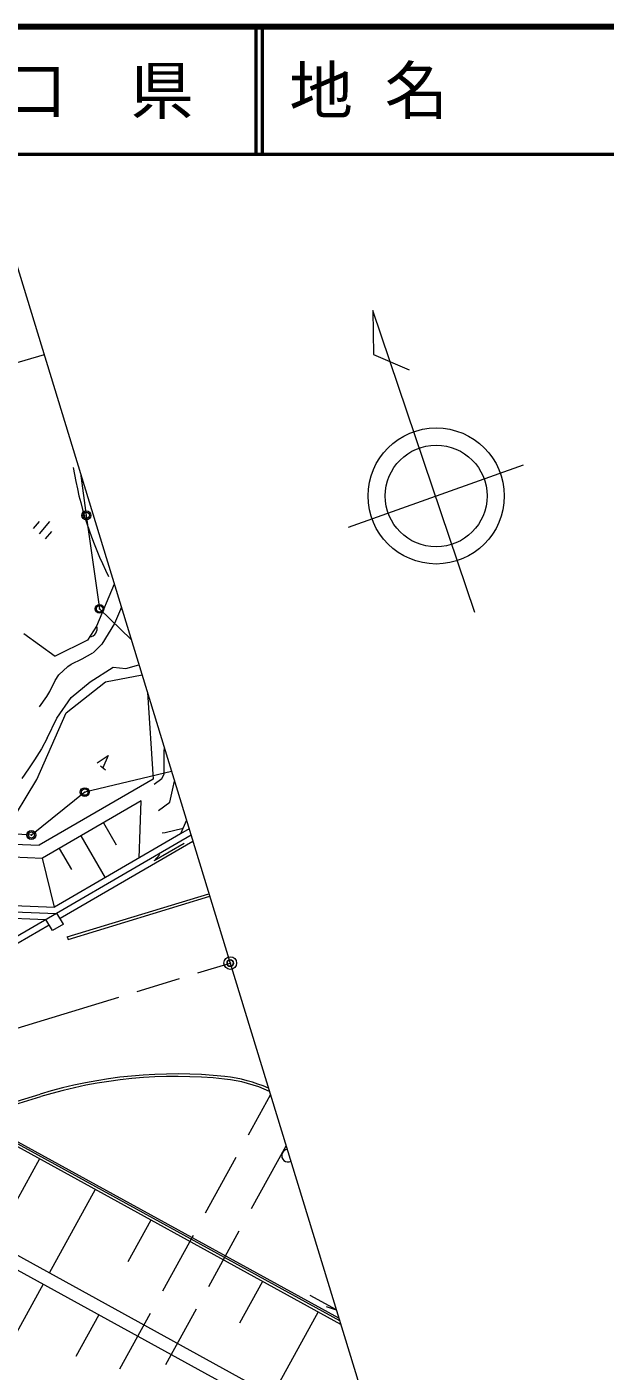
# Model space of a CAD drawing. Units: millimetres, scale not verified. Extents: x 40000 to 680000, y 20000 to 380000.
# Drawn here: x 349756 to 395199, y 274270 to 380000 of the extents above; entities that cross this region are included whole.
import ezdxf
from ezdxf.enums import TextEntityAlignment as Align

# ---------------------------------------------------------------- set-up
doc = ezdxf.new("R2010")
doc.units = ezdxf.units.MM
doc.header["$LTSCALE"] = 1000
doc.header["$PDMODE"] = 32
doc.header["$PDSIZE"] = 500
doc.linetypes.add('CHAIN', pattern=[18.5, 12, -1.5, 3.5, -1.5])
for name, color, linetype, lineweight in [('M-BGD', 7, 'Continuous', 13), ('M-BMK', 2, 'CHAIN', 13), ('M-BMK-ROW', 30, 'Continuous', 13), ('M-BMK-SRVR', 3, 'Continuous', 13), ('M-STR-HTXT', 7, 'Continuous', 13), ('M-TTL', 2, 'Continuous', 140), ('M-TTL-LINE', 7, 'Continuous', 50)]:
    doc.layers.add(name, color=color, linetype=linetype, lineweight=lineweight)
doc.layers.add('M-OTRS', color=6, linetype='Continuous')
doc.layers.add('M-TTL-TXT', color=7, linetype='Continuous')
doc.styles.add('ＭＳ ゴシック', font='')
doc.styles.get('ＭＳ ゴシック').set_extended_font_data('MS Gothic')

msp = doc.modelspace()

# ---------------------------------------------------------------- linework, layer by layer
at = {"layer": 'M-BGD'}
for p, q in [((384948, 333927), (376950, 357686)), ((376950, 357686), (376996, 354241)), ((376996, 354241), (379789, 353016)), ((375036, 340657), (388799, 345557)), ((350270, 340534), (350752, 341109)), ((350749, 340133), (351552, 341090)), ((351228, 339731), (351710, 340306)), ((356627, 336161), (355232, 332869)), ((357182, 334347), (356648, 333061)), ((356648, 333061), (355654, 331458)), ((349505, 332285), (351975, 330506)), ((355232, 332869), (354526, 331763)), ((354526, 331763), (351975, 330506)), ((354952, 330775), (355654, 331458)), ((353226, 329871), (354095, 330302)), ((354095, 330302), (354936, 330762)), ((351979, 328603), (352259, 329030)), ((352259, 329030), (352969, 329694)), ((352969, 329694), (353226, 329871)), ((354725, 328494), (356537, 329629)), ((355931, 328498), (358805, 329035)), ((356537, 329629), (357530, 329545)), ((357530, 329545), (358564, 329826)), ((351564, 327737), (351979, 328603)), ((352830, 326058), (355931, 328498)), ((353228, 327242), (354725, 328494)), ((350742, 326517), (351318, 327340)), ((351318, 327340), (351564, 327737)), ((352116, 325624), (353228, 327242)), ((359232, 327639), (359684, 320841)), ((350534, 320794), (352830, 326058)), ((351359, 324066), (352116, 325624)), ((351359, 324066), (350893, 323214)), ((350893, 323214), (350361, 322351)), ((355269, 322109), (356141, 322682)), ((356141, 322682), (355728, 321723)), ((360531, 323022), (360558, 323302)), ((360537, 321223), (360531, 323022)), ((349890, 321635), (349354, 320870)), ((350361, 322351), (349890, 321635)), ((355537, 321884), (355920, 321563)), ((348102, 316777), (350534, 320794)), ((359684, 320841), (350727, 315629)), ((359753, 320430), (360354, 320882)), ((360354, 320882), (360537, 321223)), ((361001, 319022), (361362, 320672)), ((358725, 319126), (350977, 314617)), ((358566, 314626), (358725, 319126)), ((360099, 318378), (361001, 319022)), ((355770, 317407), (356780, 315671)), ((362302, 317597), (361834, 316527)), ((362259, 317498), (362330, 317505)), ((362659, 316429), (345563, 306480)), ((361834, 316527), (351929, 310763)), ((353981, 316366), (355898, 313073)), ((360398, 316608), (360613, 316624)), ((360613, 316624), (362029, 316974)), ((362509, 316920), (361834, 316527)), ((343217, 315948), (350727, 315629)), ((352302, 315388), (353272, 313720)), ((362809, 315938), (352369, 309862)), ((345179, 314864), (350977, 314617)), ((351929, 310763), (350977, 314617)), ((343614, 311117), (351929, 310763)), ((352930, 308418), (364067, 311822)), ((352988, 308226), (364126, 311630)), ((343643, 310615), (352054, 310258)), ((343673, 310114), (351253, 309791)), ((351756, 308927), (351253, 309791)), ((352620, 309430), (352117, 310294)), ((351505, 309359), (345764, 306019)), ((352620, 309430), (351756, 308927)), ((352930, 308418), (352988, 308226)), ((345472, 294427), (350785, 296051)), ((345716, 294292), (350844, 295860)), ((367174, 292846), (368905, 295996)), ((374339, 278220), (345445, 294099)), ((374276, 278426), (345455, 294265)), ((374423, 277946), (345416, 293887)), ((367414, 287055), (370128, 291993)), ((350735, 290964), (348929, 287677)), ((363802, 286712), (366211, 291093)), ((355117, 288556), (351505, 281983)), ((374395, 269403), (344895, 285615)), ((359499, 286147), (357693, 282861)), ((373410, 268803), (344414, 284739)), ((360431, 280577), (362839, 284959)), ((364043, 280921), (366451, 285303)), ((368263, 281331), (366456, 278045)), ((351023, 281106), (347450, 274606)), ((371981, 280254), (374067, 279108)), ((360671, 274786), (363079, 279168)), ((374080, 279068), (373313, 279336)), ((355405, 278698), (353599, 275412)), ((357059, 274443), (359467, 278825)), ((372644, 278923), (369032, 272350))]:
    msp.add_line(p, q, dxfattribs=at)
msp.add_lwpolyline([(362105, 315758), (359746, 314403), (360205, 314898)], dxfattribs=at)
for radius in [5351, 4000]:
    msp.add_circle((381923, 343104), radius, dxfattribs=at)
for centre, radius, start, end in [((382794, 350126), 29781, 189.23134, 206.66195), ((354647, 332649), 625, 274.35423, 20.61444), ((361454, 261145), 36500, 83.9208, 106.99472), ((361454, 261145), 36300, 83.9208, 106.99472), ((364101, 286004), 11300, 65.31342, 83.9208), ((364101, 286004), 11500, 66.19472, 83.9208), ((370280, 291223), 500, 97.80086, 296.19376)]:
    msp.add_arc(centre, radius, start, end, dxfattribs=at)
at = {"layer": 'M-BMK'}
msp.add_line((310117, 289363), (365736, 306364), dxfattribs=at)
at = {"layer": 'M-BMK-ROW'}
for p, q in [((353959, 344891), (354426, 341576)), ((354426, 341576), (355463, 334227)), ((355463, 334227), (357958, 331807)), ((361128, 321438), (354303, 319810)), ((354303, 319810), (350107, 316436)), ((350107, 316436), (341579, 316967))]:
    msp.add_line(p, q, dxfattribs=at)
for centre in [(354426, 341576), (355463, 334227), (354303, 319810), (350107, 316436)]:
    msp.add_circle(centre, 350, dxfattribs=at)
for p in [(354426, 341576), (355463, 334227), (354303, 319810), (350107, 316436)]:
    msp.add_point(p, dxfattribs=at)
at = {"layer": 'M-BMK-SRVR'}
for p, q in [((348849, 361606), (365736, 306363)), ((365736, 306363), (387542, 235026))]:
    msp.add_line(p, q, dxfattribs=at)
msp.add_circle((365736, 306363), 500, dxfattribs=at)
msp.add_point((365736, 306363), dxfattribs=at)
at = {"layer": 'M-OTRS'}
msp.add_point((365736, 306363), dxfattribs=at)
at = {"layer": 'M-STR-HTXT'}
msp.add_line((351108, 354215), (283681, 334467), dxfattribs=at)
at = {"layer": 'M-TTL'}
msp.add_line((680000, 380000), (40000, 380000), dxfattribs=at)
at = {"layer": 'M-TTL-LINE'}
for p, q in [((367750, 380000), (367750, 370000)), ((368250, 380000), (368250, 370000)), ((40000, 370000), (680000, 370000))]:
    msp.add_line(p, q, dxfattribs=at)

# ---------------------------------------------------------------- texts
at = {"layer": 'M-TTL-TXT', "style": 'ＭＳ ゴシック'}
msp.add_text('山\u3000口\u3000県', height=3666, dxfattribs=at).set_placement((350375, 375000), align=Align.MIDDLE_CENTER)
msp.add_text('地 名', height=3666, dxfattribs=at).set_placement((370380, 375000), align=Align.MIDDLE_LEFT)

doc.saveas('drawing.dxf')
